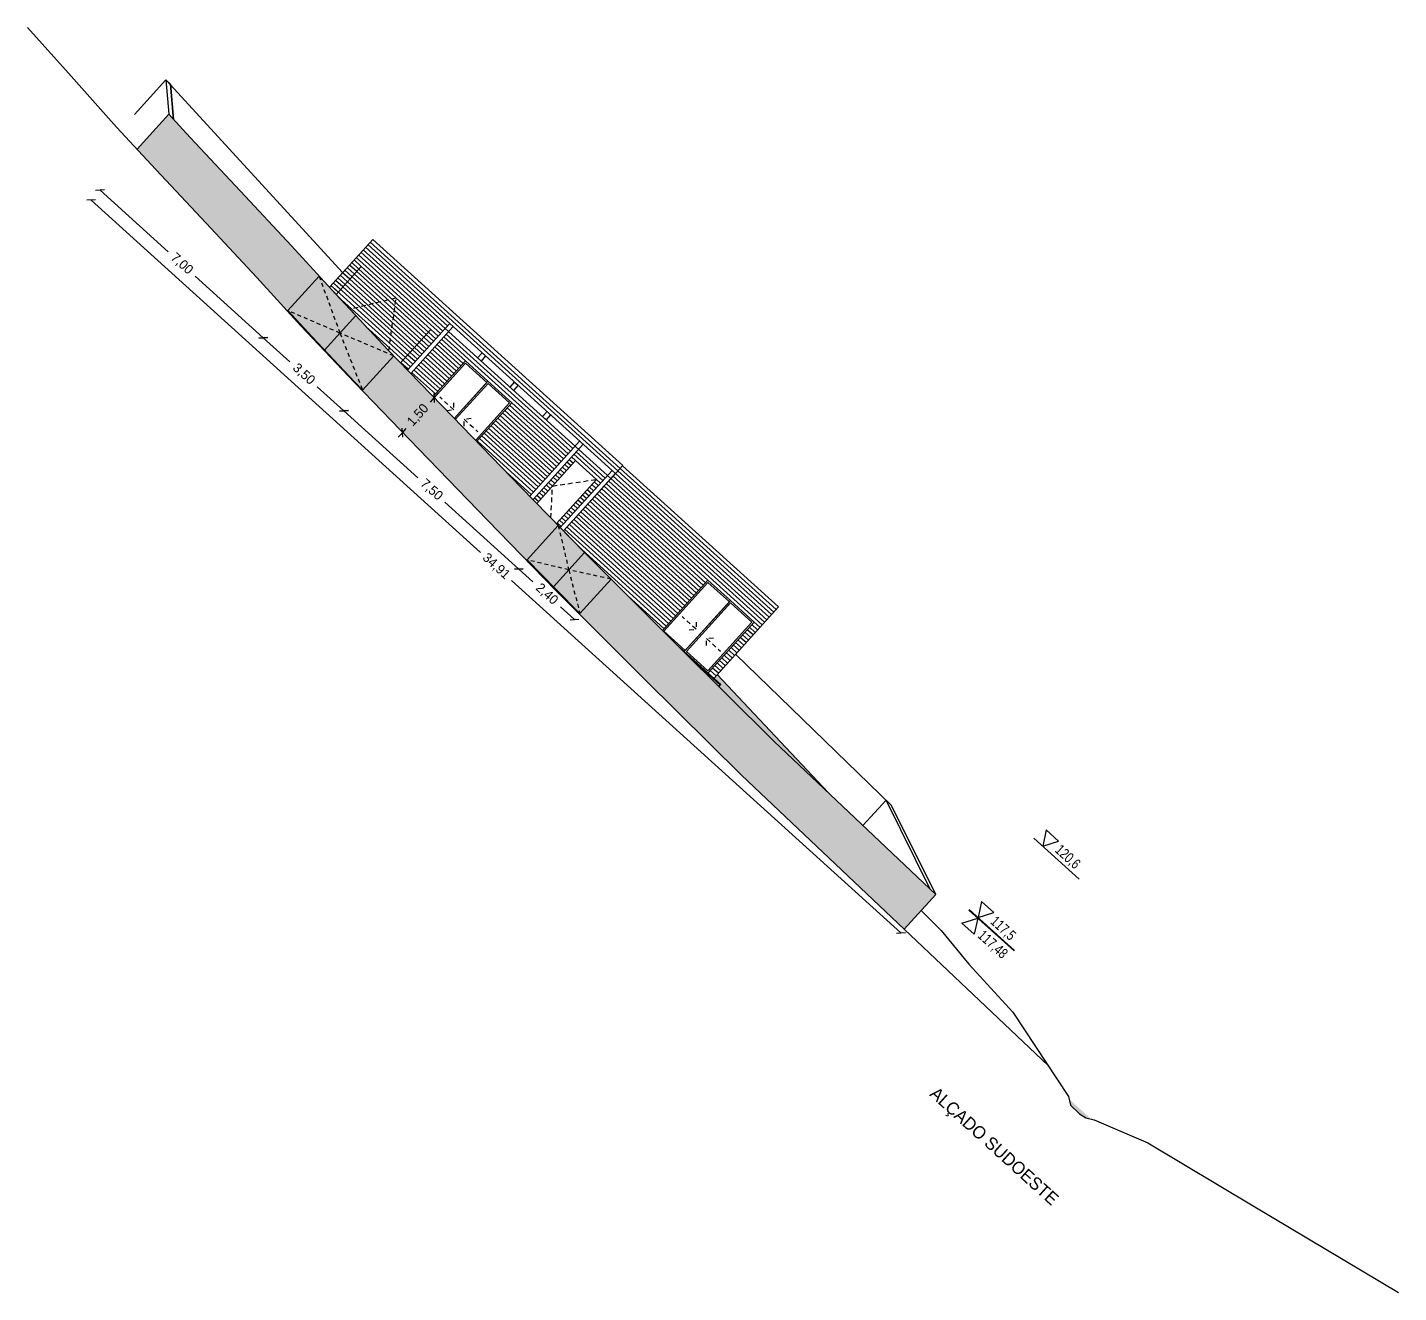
# Model space of a CAD drawing. Extents: x -85466713 to -87592, y -94413748 to -55832.
# Drawn here: x -87852.85 to -87809.02, y -65662.6 to -65622.16 of the extents above; entities that cross this region are included whole.
import ezdxf

# ---------------------------------------------------------------- set-up
doc = ezdxf.new("R2010")
doc.units = 0
doc.header["$MEASUREMENT"] = 0
doc.header["$PDMODE"] = 34
doc.header["$PDSIZE"] = 0.05
doc.linetypes.add('DASHED', pattern=[70, 50, -20])
doc.linetypes.add('HIDDEN', pattern=[0.375, 0.25, -0.125])
for name, color, linetype in [('0_PROP.aux', 6, 'Continuous'), ('0_PROP.aux.cotas', 30, 'Continuous'), ('0_pROP.aux.legenda', 7, 'Continuous'), ('0_PROP.corte', 10, 'Continuous'), ('0_PROP.vista1', 251, 'Continuous'), ('0_PROP.vista4', 140, 'Continuous'), ('0_PROP_vista2', 252, 'Continuous'), ('0_PROPfinal', 4, 'Continuous'), ('0_tramas piso0', 7, 'Continuous')]:
    doc.layers.add(name, color=color, linetype=linetype)
doc.styles.add('creativespace', font='GOTHIC.TTF')
doc.dimstyles.new('creativespace', dxfattribs={"dimtxt": 0.15, "dimasz": 0.05, "dimexe": 0.05, "dimexo": 0.05, "dimgap": 0.2, "dimtad": 0, "dimtoh": 1, "dimzin": 1, "dimtxsty": 'creativespace', "dimblk": 'OBLIQUE', "dimcen": 0, "dimclrd": 251, "dimclre": 256, "dimclrt": 30, "dimazin": 3, "dimtfac": 1, "dimtmove": 0, "dimatfit": 3, "dimldrblk": 'OBLIQUE', "dimfxl": 1, "dimlwd": -1, "dimlwe": -1, "dimarcsym": 0})

# ---------------------------------------------------------------- blocks, each defined once
blk = doc.blocks.new('_Oblique')
at = {"color": 0, "linetype": 'ByBlock', "lineweight": -2}
blk.add_line((-0.5, -0.5), (0.5, 0.5), dxfattribs=at)
blk = doc.blocks.new('*D239')
at = {"layer": '0_PROP.aux.cotas', "transparency": 16777216}
for p, q in [((-87839.897, -65633.97), (-87839.897, -65633.97)), ((-87840.901, -65635.08), (-87840.901, -65635.08))]:
    blk.add_line(p, q, dxfattribs=at)
at = {"layer": '0_PROP.aux.cotas', "color": 251, "transparency": 16777216}
for p, q in [((-87839.859, -65634.004), (-87839.725, -65633.855)), ((-87839.859, -65634.004), (-87839.98, -65634.137)), ((-87840.864, -65635.114), (-87840.998, -65635.262)), ((-87840.864, -65635.114), (-87840.743, -65634.98))]:
    blk.add_line(p, q, dxfattribs=at)
at = {"layer": 'DEFPOINTS', "color": 0, "transparency": 16777216}
for p in [(-87839.859, -65634.004), (-87840.864, -65635.114), (-87840.864, -65635.114)]:
    blk.add_point(p, dxfattribs=at)
at = {"layer": '0_PROP.aux.cotas', "color": 251, "transparency": 16777216, "xscale": 0.2, "yscale": 0.2, "zscale": 0.2}
for p, rotation in [((-87839.859, -65634.004), 227.856957847918), ((-87840.864, -65635.114), 47.85695784791795)]:
    blk.add_blockref('_Oblique', p, dxfattribs=dict(at, rotation=rotation))
at = {"layer": '0_PROP.aux.cotas', "color": 30, "transparency": 16777216, "insert": (-87840.362, -65634.559), "char_height": 0.3, "attachment_point": 5, "rotation": 47.857, "style": 'creativespace'}
blk.add_mtext('1,50', dxfattribs=at)
blk = doc.blocks.new('*D240')
at = {"layer": '0_PROP.aux.cotas', "color": 251, "transparency": 16777216}
for p, q in [((-87850.816, -65627.678), (-87838.367, -65638.944)), ((-87824.93, -65651.103), (-87837.379, -65639.837))]:
    blk.add_line(p, q, dxfattribs=at)
at = {"layer": '0_PROP.aux.cotas', "transparency": 16777216}
for p, q in [((-87850.782, -65627.641), (-87850.782, -65627.641)), ((-87824.897, -65651.066), (-87824.897, -65651.066))]:
    blk.add_line(p, q, dxfattribs=at)
at = {"layer": 'DEFPOINTS', "color": 0, "transparency": 16777216}
for p in [(-87850.816, -65627.678), (-87850.816, -65627.678), (-87824.93, -65651.103)]:
    blk.add_point(p, dxfattribs=at)
at = {"layer": '0_PROP.aux.cotas', "color": 251, "transparency": 16777216, "xscale": 0.2, "yscale": 0.2, "zscale": 0.2}
for p, rotation in [((-87850.816, -65627.678), 137.856957847918), ((-87824.93, -65651.103), 317.856957847918)]:
    blk.add_blockref('_Oblique', p, dxfattribs=dict(at, rotation=rotation))
at = {"layer": '0_PROP.aux.cotas', "color": 30, "transparency": 16777216, "insert": (-87837.873, -65639.391), "char_height": 0.3, "attachment_point": 5, "rotation": 317.857, "style": 'creativespace'}
blk.add_mtext('34,91', dxfattribs=at)
blk = doc.blocks.new('*D241')
at = {"layer": '0_PROP.aux.cotas', "transparency": 16777216}
for p, q in [((-87845.347, -65632.121), (-87845.347, -65632.121)), ((-87842.701, -65634.38), (-87842.701, -65634.38))]:
    blk.add_line(p, q, dxfattribs=at)
at = {"layer": '0_PROP.aux.cotas', "color": 251, "transparency": 16777216}
for p, q in [((-87845.314, -65632.083), (-87844.462, -65632.854)), ((-87842.734, -65634.417), (-87843.586, -65633.647))]:
    blk.add_line(p, q, dxfattribs=at)
at = {"layer": 'DEFPOINTS', "color": 0, "transparency": 16777216}
for p in [(-87845.314, -65632.083), (-87845.314, -65632.083), (-87842.734, -65634.417)]:
    blk.add_point(p, dxfattribs=at)
at = {"layer": '0_PROP.aux.cotas', "color": 251, "transparency": 16777216, "xscale": 0.2, "yscale": 0.2, "zscale": 0.2}
for p, rotation in [((-87845.314, -65632.083), 137.856957847918), ((-87842.734, -65634.417), 317.856957847918)]:
    blk.add_blockref('_Oblique', p, dxfattribs=dict(at, rotation=rotation))
at = {"layer": '0_PROP.aux.cotas', "color": 30, "transparency": 16777216, "insert": (-87844.024, -65633.25), "char_height": 0.3, "attachment_point": 5, "rotation": 317.857, "style": 'creativespace'}
blk.add_mtext('3,50', dxfattribs=at)
blk = doc.blocks.new('*D242')
at = {"layer": '0_PROP.aux.cotas', "color": 251, "transparency": 16777216}
for p, q in [((-87837.146, -65639.475), (-87836.695, -65639.883)), ((-87835.366, -65641.086), (-87835.817, -65640.678))]:
    blk.add_line(p, q, dxfattribs=at)
at = {"layer": '0_PROP.aux.cotas', "transparency": 16777216}
for p, q in [((-87837.112, -65639.438), (-87837.112, -65639.438)), ((-87835.332, -65641.049), (-87835.332, -65641.049))]:
    blk.add_line(p, q, dxfattribs=at)
at = {"layer": 'DEFPOINTS', "color": 0, "transparency": 16777216}
for p in [(-87837.146, -65639.475), (-87837.146, -65639.475), (-87835.366, -65641.086)]:
    blk.add_point(p, dxfattribs=at)
at = {"layer": '0_PROP.aux.cotas', "color": 251, "transparency": 16777216, "xscale": 0.2, "yscale": 0.2, "zscale": 0.2}
for p, rotation in [((-87837.146, -65639.475), 137.856957847918), ((-87835.366, -65641.086), 317.856957847918)]:
    blk.add_blockref('_Oblique', p, dxfattribs=dict(at, rotation=rotation))
at = {"layer": '0_PROP.aux.cotas', "color": 30, "transparency": 16777216, "insert": (-87836.256, -65640.28), "char_height": 0.3, "attachment_point": 5, "rotation": 317.857, "style": 'creativespace'}
blk.add_mtext('2,40', dxfattribs=at)
blk = doc.blocks.new('*D243')
at = {"layer": '0_PROP.aux.cotas', "color": 251, "transparency": 16777216}
for p, q in [((-87842.734, -65634.417), (-87840.373, -65636.555)), ((-87837.146, -65639.475), (-87839.508, -65637.338))]:
    blk.add_line(p, q, dxfattribs=at)
at = {"layer": '0_PROP.aux.cotas', "transparency": 16777216}
for p, q in [((-87842.701, -65634.38), (-87842.701, -65634.38)), ((-87837.112, -65639.438), (-87837.112, -65639.438))]:
    blk.add_line(p, q, dxfattribs=at)
at = {"layer": 'DEFPOINTS', "color": 0, "transparency": 16777216}
for p in [(-87842.734, -65634.417), (-87842.734, -65634.417), (-87837.146, -65639.475)]:
    blk.add_point(p, dxfattribs=at)
at = {"layer": '0_PROP.aux.cotas', "color": 251, "transparency": 16777216, "xscale": 0.2, "yscale": 0.2, "zscale": 0.2}
for p, rotation in [((-87842.734, -65634.417), 137.856957847918), ((-87837.146, -65639.475), 317.856957847918)]:
    blk.add_blockref('_Oblique', p, dxfattribs=dict(at, rotation=rotation))
at = {"layer": '0_PROP.aux.cotas', "color": 30, "transparency": 16777216, "insert": (-87839.94, -65636.946), "char_height": 0.3, "attachment_point": 5, "rotation": 317.857, "style": 'creativespace'}
blk.add_mtext('7,50', dxfattribs=at)
blk = doc.blocks.new('*D244')
at = {"layer": '0_PROP.aux.cotas', "color": 251, "transparency": 16777216}
for p, q in [((-87850.53, -65627.363), (-87848.355, -65629.332)), ((-87845.314, -65632.083), (-87847.489, -65630.114))]:
    blk.add_line(p, q, dxfattribs=at)
at = {"layer": '0_PROP.aux.cotas', "transparency": 16777216}
for p, q in [((-87850.497, -65627.326), (-87850.497, -65627.326)), ((-87845.28, -65632.046), (-87845.28, -65632.046))]:
    blk.add_line(p, q, dxfattribs=at)
at = {"layer": 'DEFPOINTS', "color": 0, "transparency": 16777216}
for p in [(-87850.53, -65627.363), (-87850.53, -65627.363), (-87845.314, -65632.083)]:
    blk.add_point(p, dxfattribs=at)
at = {"layer": '0_PROP.aux.cotas', "color": 251, "transparency": 16777216, "xscale": 0.2, "yscale": 0.2, "zscale": 0.2}
for p, rotation in [((-87850.53, -65627.363), 137.856957847918), ((-87845.314, -65632.083), 317.856957847918)]:
    blk.add_blockref('_Oblique', p, dxfattribs=dict(at, rotation=rotation))
at = {"layer": '0_PROP.aux.cotas', "color": 30, "transparency": 16777216, "insert": (-87847.922, -65629.723), "char_height": 0.3, "attachment_point": 5, "rotation": 317.857, "style": 'creativespace'}
blk.add_mtext('7,00', dxfattribs=at)

msp = doc.modelspace()

# ---------------------------------------------------------------- hatches: boundary and pattern name
at = {"layer": '0_PROP.corte', "linetype": 'Continuous', "true_color": 0x636466}
h = msp.add_hatch(color=251, dxfattribs=at)
h.dxf.hatch_style = 1
h.paths.add_polyline_path([(-87819.555, -65656.416), (-87819.511, -65656.608), (-87819.228, -65656.892), (-87819.017, -65657.014), (-87818.853, -65657.052)])
at = {"layer": '0_PROPfinal', "linetype": 'Continuous', "true_color": 0x939598, "transparency": 33554513}
h = msp.add_hatch(color=252, dxfattribs=at)
h.dxf.hatch_style = 1
h.paths.add_polyline_path([(-87846.041, -65627.397), (-87847.647, -65625.674), (-87848.335, -65624.936), (-87849.345, -65626.053), (-87848.744, -65626.697), (-87847.138, -65628.42), (-87845.516, -65630.158), (-87844.541, -65631.227), (-87844.526, -65631.213), (-87843.529, -65630.111), (-87844.413, -65629.141)])
h.paths.add_polyline_path([(-87832.082, -65641.909), (-87832.08, -65641.911), (-87834.198, -65639.795), (-87835.205, -65640.909), (-87833.114, -65642.999), (-87830.023, -65646.066), (-87824.826, -65650.988), (-87823.82, -65649.876), (-87828.979, -65644.989)])
at = {"layer": '0_PROPfinal', "linetype": 'Continuous', "true_color": 0x939598, "transparency": 33554623}
h = msp.add_hatch(color=252, dxfattribs=at)
h.dxf.hatch_style = 1
h.paths.add_polyline_path([(-87842.863, -65631.931), (-87842.139, -65633.759), (-87841.143, -65632.659)])
h.paths.add_polyline_path([(-87842.358, -65631.373), (-87842.863, -65631.931), (-87841.143, -65632.659), (-87841.316, -65632.48)])
h.paths.add_polyline_path([(-87842.358, -65631.373), (-87843.01, -65630.68), (-87843.529, -65630.111), (-87842.863, -65631.931)])
h.paths.add_polyline_path([(-87843.529, -65630.111), (-87844.526, -65631.213), (-87842.863, -65631.931)])
h.paths.add_polyline_path([(-87844.526, -65631.213), (-87843.354, -65632.474), (-87842.863, -65631.931)])
h.paths.add_polyline_path([(-87842.863, -65631.931), (-87843.354, -65632.474), (-87842.387, -65633.501), (-87842.139, -65633.759)])
at = {"layer": '0_PROPfinal', "linetype": 'Continuous', "true_color": 0x939598, "transparency": 33554513}
h = msp.add_hatch(color=252, dxfattribs=at)
h.dxf.hatch_style = 1
h.paths.add_polyline_path([(-87839.268, -65634.602), (-87841.143, -65632.659), (-87842.152, -65633.774), (-87840.345, -65635.646), (-87838.144, -65637.908), (-87836.894, -65639.194), (-87836.879, -65639.18), (-87835.884, -65638.081), (-87837.068, -65636.862)])
at = {"layer": '0_PROPfinal', "linetype": 'Continuous', "true_color": 0x939598, "transparency": 33554623}
h = msp.add_hatch(color=252, dxfattribs=at)
h.dxf.hatch_style = 1
h.paths.add_polyline_path([(-87834.198, -65639.795), (-87835.55, -65639.5), (-87835.192, -65640.894)])
h.paths.add_polyline_path([(-87834.901, -65639.092), (-87835.046, -65638.943), (-87835.55, -65639.5), (-87834.198, -65639.795)])
h.paths.add_polyline_path([(-87835.046, -65638.943), (-87835.884, -65638.081), (-87835.55, -65639.5)])
h.paths.add_polyline_path([(-87835.884, -65638.081), (-87836.879, -65639.18), (-87835.55, -65639.5)])
h.paths.add_polyline_path([(-87835.55, -65639.5), (-87836.879, -65639.18), (-87836.041, -65640.043)])
h.paths.add_polyline_path([(-87835.55, -65639.5), (-87836.041, -65640.043), (-87835.192, -65640.894)])
at = {"layer": '0_tramas piso0', "transparency": 33554536}
h = msp.add_hatch(color=55, dxfattribs=at)
h.dxf.hatch_style = 1
h.paths.add_polyline_path([(-87830.749, -65643.232), (-87828.979, -65644.989), (-87827.259, -65646.618), (-87830.802, -65642.843), (-87830.914, -65642.967), (-87830.692, -65643.168)])
h.paths.add_polyline_path([(-87824.089, -65650.577), (-87826.359, -65648.269), (-87830.425, -65644.135), (-87830.599, -65643.96)])

# ---------------------------------------------------------------- linework, layer by layer
at = {"layer": '0_PROP.aux', "color": 18, "linetype": 'DASHED', "ltscale": 0.003, "true_color": 0x000000}
for points in [[(-87841.302, -65632.503), (-87841.069, -65630.81), (-87842.545, -65631.174)], [(-87839.447, -65634.401), (-87839.227, -65634.382), (-87839.67, -65633.981)], [(-87839.23, -65634.161), (-87839.227, -65634.382), (-87839.67, -65633.981)], [(-87838.673, -65634.665), (-87838.893, -65634.684), (-87838.45, -65635.085)], [(-87838.89, -65634.905), (-87838.893, -65634.684), (-87838.45, -65635.085)], [(-87836.119, -65637.839), (-87836.068, -65636.819), (-87834.663, -65636.607)], [(-87831.481, -65641.174), (-87831.478, -65641.395), (-87831.921, -65640.994)], [(-87831.698, -65641.414), (-87831.478, -65641.395), (-87831.921, -65640.994)], [(-87830.924, -65641.678), (-87831.144, -65641.697), (-87830.701, -65642.098)], [(-87831.141, -65641.918), (-87831.144, -65641.697), (-87830.701, -65642.098)]]:
    msp.add_lwpolyline(points, dxfattribs=at)
at = {"layer": '0_PROP.aux.cotas', "linetype": 'Continuous'}
for p, q in [((-87819.233, -65649.383), (-87820.678, -65648.076)), ((-87821.314, -65651.682), (-87822.758, -65650.374)), ((-87821.3, -65651.667), (-87822.745, -65650.359))]:
    msp.add_line(p, q, dxfattribs=at)
for points in [[(-87820.284, -65647.813), (-87820.396, -65648.331), (-87819.891, -65648.169), (-87820.284, -65647.813)], [(-87822.351, -65650.097), (-87822.462, -65650.615), (-87821.958, -65650.453), (-87822.351, -65650.097)], [(-87822.98, -65650.792), (-87822.476, -65650.63), (-87822.587, -65651.148), (-87822.98, -65650.792)]]:
    msp.add_lwpolyline(points, dxfattribs=at)
at = {"layer": '0_PROP.corte', "color": 240, "linetype": 'Continuous', "true_color": 0xed1f24}
for points in [[(-87848.181, -65625.101), (-87848.275, -65623.97), (-87848.426, -65623.833), (-87849.433, -65624.945), (-87849.433, -65624.945)], [(-87823.646, -65651.027), (-87824.279, -65650.384)], [(-87823.646, -65651.027), (-87822.758, -65652.101), (-87821.359, -65653.637)], [(-87821.359, -65653.637), (-87821.359, -65653.637), (-87819.575, -65656.33), (-87819.511, -65656.608), (-87819.228, -65656.892), (-87819.017, -65657.014), (-87818.752, -65657.075), (-87817.035, -65657.819)], [(-87817.035, -65657.819), (-87813.67, -65659.827)], [(-87813.67, -65659.827), (-87809.024, -65662.601)]]:
    msp.add_lwpolyline(points, dxfattribs=at)
at = {"layer": '0_PROP.vista1', "linetype": 'Continuous'}
for p, q in [((-87841.97, -65629.104), (-87833.978, -65636.337)), ((-87841.897, -65629.023), (-87833.904, -65636.255)), ((-87833.824, -65636.167), (-87841.816, -65628.934)), ((-87842.339, -65629.512), (-87839.649, -65631.947)), ((-87842.266, -65629.431), (-87839.575, -65631.865)), ((-87842.192, -65629.349), (-87839.502, -65631.783)), ((-87839.501, -65631.784), (-87839.355, -65631.62)), ((-87839.355, -65631.619), (-87834.052, -65636.419)), ((-87839.686, -65632.21), (-87838.926, -65632.898)), ((-87839.612, -65632.129), (-87838.852, -65632.816)), ((-87835.495, -65635.706), (-87839.538, -65632.047)), ((-87839.464, -65631.966), (-87835.422, -65635.624)), ((-87840.055, -65632.618), (-87839.295, -65633.306)), ((-87839.981, -65632.537), (-87839.221, -65633.224)), ((-87839.907, -65632.455), (-87839.147, -65633.142)), ((-87839.833, -65632.373), (-87839.074, -65633.061)), ((-87839.759, -65632.292), (-87839, -65632.979)), ((-87840.424, -65633.026), (-87839.664, -65633.713)), ((-87840.35, -65632.944), (-87839.59, -65633.632)), ((-87840.276, -65632.863), (-87839.517, -65633.55)), ((-87840.202, -65632.781), (-87839.443, -65633.469)), ((-87840.128, -65632.7), (-87839.369, -65633.387)), ((-87840.571, -65633.189), (-87839.812, -65633.876)), ((-87840.498, -65633.108), (-87839.738, -65633.795)), ((-87839.918, -65633.929), (-87839.886, -65633.958)), ((-87837.594, -65634.4), (-87835.791, -65636.032)), ((-87837.52, -65634.318), (-87835.717, -65635.95)), ((-87837.446, -65634.237), (-87835.643, -65635.869)), ((-87837.373, -65634.155), (-87835.569, -65635.787)), ((-87837.963, -65634.808), (-87836.16, -65636.44)), ((-87837.889, -65634.726), (-87836.086, -65636.358)), ((-87837.815, -65634.645), (-87836.012, -65636.276)), ((-87837.742, -65634.563), (-87835.938, -65636.195)), ((-87837.668, -65634.481), (-87835.864, -65636.113)), ((-87838.406, -65635.297), (-87836.603, -65636.929)), ((-87838.332, -65635.215), (-87836.529, -65636.847)), ((-87838.258, -65635.134), (-87836.455, -65636.766)), ((-87838.184, -65635.052), (-87836.381, -65636.684)), ((-87838.111, -65634.971), (-87836.307, -65636.603)), ((-87838.037, -65634.889), (-87836.233, -65636.521)), ((-87838.48, -65635.379), (-87836.676, -65637.011)), ((-87835.31, -65635.725), (-87834.384, -65636.563)), ((-87835.679, -65636.132), (-87835.55, -65636.25)), ((-87835.606, -65636.051), (-87835.476, -65636.168)), ((-87835.532, -65635.969), (-87835.402, -65636.086)), ((-87835.458, -65635.888), (-87835.329, -65636.005)), ((-87834.458, -65636.644), (-87835.384, -65635.806)), ((-87833.83, -65636.174), (-87828.847, -65640.683)), ((-87837.542, -65636.375), (-87836.75, -65637.092)), ((-87836.048, -65636.54), (-87835.919, -65636.657)), ((-87835.975, -65636.459), (-87835.845, -65636.576)), ((-87835.901, -65636.377), (-87835.771, -65636.494)), ((-87835.827, -65636.296), (-87835.698, -65636.413)), ((-87835.753, -65636.214), (-87835.624, -65636.331)), ((-87834.663, -65636.607), (-87834.532, -65636.726)), ((-87834.199, -65636.582), (-87829.216, -65641.091)), ((-87834.198, -65636.583), (-87834.052, -65636.418)), ((-87834.125, -65636.5), (-87829.143, -65641.009)), ((-87834.052, -65636.419), (-87829.069, -65640.928)), ((-87833.978, -65636.337), (-87828.995, -65640.846)), ((-87833.904, -65636.255), (-87828.921, -65640.765)), ((-87833.904, -65636.255), (-87828.921, -65640.765)), ((-87836.491, -65637.03), (-87836.362, -65637.147)), ((-87836.418, -65636.948), (-87836.288, -65637.065)), ((-87836.344, -65636.866), (-87836.214, -65636.984)), ((-87836.27, -65636.785), (-87836.141, -65636.902)), ((-87836.196, -65636.703), (-87836.067, -65636.82)), ((-87836.122, -65636.622), (-87835.993, -65636.739)), ((-87835.032, -65637.015), (-87834.901, -65637.134)), ((-87834.958, -65636.933), (-87834.827, -65637.052)), ((-87834.884, -65636.852), (-87834.753, -65636.97)), ((-87834.811, -65636.77), (-87834.68, -65636.889)), ((-87834.737, -65636.689), (-87834.606, -65636.807)), ((-87831.251, -65639.992), (-87834.568, -65636.99)), ((-87831.177, -65639.91), (-87834.495, -65636.908)), ((-87831.103, -65639.829), (-87834.421, -65636.826)), ((-87834.347, -65636.745), (-87829.364, -65641.254)), ((-87834.347, -65636.745), (-87829.364, -65641.254)), ((-87834.273, -65636.663), (-87829.29, -65641.172)), ((-87836.639, -65637.193), (-87836.51, -65637.31)), ((-87836.565, -65637.111), (-87836.436, -65637.228)), ((-87835.401, -65637.423), (-87835.27, -65637.541)), ((-87835.327, -65637.341), (-87835.196, -65637.46)), ((-87835.254, -65637.26), (-87835.122, -65637.378)), ((-87835.18, -65637.178), (-87835.049, -65637.297)), ((-87835.106, -65637.096), (-87834.975, -65637.215)), ((-87831.693, -65640.481), (-87835.011, -65637.479)), ((-87831.62, -65640.4), (-87834.937, -65637.397)), ((-87831.546, -65640.318), (-87834.864, -65637.316)), ((-87831.472, -65640.237), (-87834.79, -65637.234)), ((-87831.398, -65640.155), (-87834.716, -65637.153)), ((-87831.324, -65640.073), (-87834.642, -65637.071)), ((-87835.844, -65637.912), (-87835.713, -65638.031)), ((-87835.77, -65637.831), (-87835.639, -65637.949)), ((-87835.696, -65637.749), (-87835.565, -65637.868)), ((-87835.623, -65637.667), (-87835.491, -65637.786)), ((-87835.549, -65637.586), (-87835.418, -65637.705)), ((-87835.475, -65637.504), (-87835.344, -65637.623)), ((-87832.062, -65640.889), (-87835.38, -65637.887)), ((-87831.989, -65640.808), (-87835.306, -65637.805)), ((-87831.915, -65640.726), (-87835.233, -65637.724)), ((-87831.841, -65640.644), (-87835.159, -65637.642)), ((-87831.767, -65640.563), (-87835.085, -65637.56)), ((-87835.918, -65637.994), (-87835.787, -65638.112)), ((-87832.358, -65641.215), (-87835.675, -65638.213)), ((-87832.284, -65641.134), (-87835.602, -65638.131)), ((-87832.21, -65641.052), (-87835.528, -65638.05)), ((-87832.136, -65640.971), (-87835.454, -65637.968)), ((-87832.431, -65641.297), (-87835.144, -65638.842)), ((-87832.505, -65641.378), (-87833.65, -65640.342)), ((-87829.659, -65641.58), (-87829.845, -65641.413)), ((-87829.585, -65641.499), (-87829.771, -65641.331)), ((-87829.512, -65641.417), (-87829.697, -65641.249)), ((-87829.438, -65641.336), (-87829.623, -65641.168)), ((-87830.028, -65641.988), (-87830.214, -65641.82)), ((-87829.955, -65641.906), (-87830.14, -65641.739)), ((-87829.881, -65641.825), (-87830.066, -65641.657)), ((-87829.807, -65641.743), (-87829.992, -65641.576)), ((-87829.733, -65641.662), (-87829.918, -65641.494)), ((-87830.692, -65643.168), (-87832.08, -65641.911)), ((-87830.705, -65643.183), (-87831.773, -65642.216)), ((-87830.471, -65642.477), (-87830.657, -65642.31)), ((-87830.397, -65642.396), (-87830.583, -65642.228)), ((-87830.324, -65642.314), (-87830.509, -65642.147)), ((-87830.25, -65642.233), (-87830.435, -65642.065)), ((-87830.176, -65642.151), (-87830.361, -65641.983)), ((-87830.102, -65642.07), (-87830.288, -65641.902)), ((-87830.84, -65642.885), (-87831.026, -65642.717)), ((-87830.766, -65642.804), (-87830.952, -65642.636)), ((-87830.693, -65642.722), (-87830.878, -65642.554)), ((-87830.619, -65642.641), (-87830.804, -65642.473)), ((-87830.545, -65642.559), (-87830.73, -65642.391)), ((-87830.705, -65643.183), (-87830.692, -65643.168))]:
    msp.add_line(p, q, dxfattribs=at)
for points in [[(-87839.502, -65631.783), (-87840.705, -65633.113)], [(-87839.243, -65631.721), (-87840.601, -65633.221)], [(-87839.501, -65631.784), (-87834.199, -65636.582)], [(-87839.888, -65633.96), (-87838.852, -65632.816), (-87838.131, -65633.469)], [(-87839.21, -65634.662), (-87838.164, -65633.506), (-87838.849, -65632.887), (-87839.853, -65633.996)], [(-87838.131, -65633.469), (-87839.21, -65634.662)], [(-87839.21, -65634.662), (-87838.131, -65633.469), (-87837.373, -65634.155)], [(-87839.175, -65634.697), (-87838.127, -65633.54), (-87837.443, -65634.159), (-87838.53, -65635.36)], [(-87837.373, -65634.155), (-87838.495, -65635.396)], [(-87837.373, -65634.155), (-87837.373, -65634.155)], [(-87835.2, -65635.379), (-87836.796, -65637.143)], [(-87835.089, -65635.48), (-87836.691, -65637.25)], [(-87836.571, -65637.374), (-87835.33, -65636.003), (-87834.663, -65636.607), (-87835.942, -65638.021)], [(-87833.824, -65636.167), (-87835.714, -65638.256)], [(-87834.163, -65636.318), (-87835.819, -65638.148)], [(-87834.199, -65636.582), (-87835.714, -65638.256)], [(-87834.199, -65636.582), (-87835.714, -65638.256)], [(-87831.103, -65639.829), (-87832.557, -65641.435)], [(-87832.08, -65641.911), (-87831.858, -65642.113), (-87830.382, -65640.482), (-87831.103, -65639.829)], [(-87829.623, -65641.168), (-87831.099, -65642.799), (-87831.858, -65642.113), (-87830.382, -65640.482), (-87829.623, -65641.168)], [(-87828.841, -65640.676), (-87830.914, -65642.967)], [(-87830.72, -65643.17), (-87830.764, -65643.218)], [(-87830.692, -65643.168), (-87830.749, -65643.232)]]:
    msp.add_lwpolyline(points, dxfattribs=at)
for points in [[(-87838.315, -65632.561), (-87838.205, -65632.66), (-87838.353, -65632.823), (-87838.463, -65632.724)], [(-87837.278, -65633.499), (-87837.167, -65633.6), (-87837.314, -65633.763), (-87837.426, -65633.662)], [(-87836.24, -65634.439), (-87836.128, -65634.539), (-87836.276, -65634.703), (-87836.387, -65634.602)], [(-87830.415, -65640.519), (-87831.099, -65639.899), (-87832.508, -65641.457), (-87831.824, -65642.076)], [(-87830.378, -65640.552), (-87829.694, -65641.171), (-87831.103, -65642.728), (-87831.787, -65642.109)]]:
    msp.add_lwpolyline(points, close=True, dxfattribs=at)
at = {"layer": '0_PROP.vista4', "linetype": 'Continuous'}
for p, q in [((-87830.219, -65642.198), (-87825.235, -65647.027)), ((-87825.408, -65646.859), (-87826.145, -65647.673)), ((-87823.993, -65649.708), (-87825.408, -65646.859)), ((-87823.82, -65649.876), (-87825.235, -65647.027))]:
    msp.add_line(p, q, dxfattribs=at)
for points in [[(-87848.392, -65623.864), (-87842.777, -65629.996)], [(-87830.802, -65642.843), (-87827.259, -65646.618)]]:
    msp.add_lwpolyline(points, dxfattribs=at)
at = {"layer": '0_PROP_vista2', "linetype": 'Continuous'}
for p, q in [((-87842.181, -65629.804), (-87842.413, -65629.594)), ((-87842.339, -65629.512), (-87842.247, -65629.596)), ((-87842.118, -65629.267), (-87839.428, -65631.702)), ((-87842.044, -65629.186), (-87839.354, -65631.62)), ((-87842.55, -65630.212), (-87842.782, -65630.002)), ((-87842.476, -65630.13), (-87842.708, -65629.92)), ((-87842.402, -65630.049), (-87842.635, -65629.838)), ((-87842.328, -65629.967), (-87842.561, -65629.757)), ((-87842.255, -65629.886), (-87842.487, -65629.675)), ((-87839.871, -65632.191), (-87842.328, -65629.967)), ((-87839.797, -65632.11), (-87842.255, -65629.886)), ((-87842.919, -65630.62), (-87843.151, -65630.409)), ((-87843.104, -65630.452), (-87840.694, -65632.633)), ((-87842.845, -65630.538), (-87843.077, -65630.328)), ((-87843.03, -65630.37), (-87840.621, -65632.551)), ((-87842.771, -65630.457), (-87843.004, -65630.246)), ((-87842.697, -65630.375), (-87842.93, -65630.165)), ((-87842.624, -65630.293), (-87842.856, -65630.083)), ((-87842.771, -65630.457), (-87840.547, -65632.469)), ((-87840.24, -65632.599), (-87842.697, -65630.375)), ((-87840.166, -65632.518), (-87842.624, -65630.293)), ((-87840.092, -65632.436), (-87842.55, -65630.212)), ((-87840.018, -65632.354), (-87842.476, -65630.13)), ((-87839.944, -65632.273), (-87842.402, -65630.049)), ((-87842.92, -65630.767), (-87840.768, -65632.714)), ((-87840.609, -65633.007), (-87842.034, -65631.717)), ((-87839.723, -65632.028), (-87839.956, -65631.817)), ((-87840.461, -65632.844), (-87840.694, -65632.633)), ((-87840.387, -65632.762), (-87840.621, -65632.551)), ((-87840.314, -65632.681), (-87840.547, -65632.469)), ((-87840.683, -65633.088), (-87840.916, -65632.877)), ((-87840.535, -65632.925), (-87840.768, -65632.714))]:
    msp.add_line(p, q, dxfattribs=at)
for points in [[(-87841.816, -65628.934), (-87843.201, -65630.464)], [(-87842.181, -65629.804), (-87842.987, -65630.695)], [(-87839.956, -65631.817), (-87842.181, -65629.804)], [(-87842.991, -65630.7), (-87842.993, -65630.701)], [(-87839.956, -65631.817), (-87840.924, -65632.886)]]:
    msp.add_lwpolyline(points, dxfattribs=at)
at = {"layer": '0_PROPfinal', "linetype": 'Continuous'}
for p, q in [((-87848.335, -65624.936), (-87849.345, -65626.053)), ((-87844.526, -65631.213), (-87844.541, -65631.227)), ((-87842.139, -65633.759), (-87841.143, -65632.659)), ((-87842.139, -65633.759), (-87842.153, -65633.773)), ((-87836.879, -65639.18), (-87836.894, -65639.194)), ((-87835.192, -65640.894), (-87835.206, -65640.908)), ((-87824.826, -65650.988), (-87823.82, -65649.876))]:
    msp.add_line(p, q, dxfattribs=at)
for points in [[(-87820.227, -65655.345), (-87830.023, -65646.066), (-87833.114, -65642.999), (-87835.969, -65640.146), (-87838.144, -65637.908), (-87840.345, -65635.646), (-87842.402, -65633.515), (-87844.111, -65631.699), (-87845.516, -65630.158), (-87847.138, -65628.42), (-87848.744, -65626.697), (-87850.001, -65625.348), (-87851.541, -65623.626), (-87852.852, -65622.16)], [(-87848.426, -65623.833), (-87848.335, -65624.936)], [(-87848.275, -65623.97), (-87848.181, -65625.101)], [(-87823.82, -65649.876), (-87828.979, -65644.989), (-87832.056, -65641.936), (-87834.901, -65639.092), (-87837.068, -65636.862), (-87839.268, -65634.602), (-87841.316, -65632.48), (-87843.01, -65630.68), (-87844.413, -65629.141), (-87846.041, -65627.397), (-87847.647, -65625.674), (-87848.335, -65624.936)], [(-87844.526, -65631.213), (-87843.529, -65630.111), (-87842.358, -65631.373), (-87843.354, -65632.474), (-87844.526, -65631.213)], [(-87842.139, -65633.759), (-87842.387, -65633.501), (-87844.096, -65631.686), (-87844.526, -65631.213)], [(-87835.046, -65638.943), (-87836.041, -65640.043), (-87836.879, -65639.18), (-87835.884, -65638.081), (-87835.046, -65638.943)], [(-87835.192, -65640.894), (-87835.955, -65640.132), (-87836.879, -65639.18)], [(-87834.198, -65639.795), (-87835.046, -65638.943), (-87836.041, -65640.043), (-87835.192, -65640.894), (-87834.198, -65639.795)]]:
    msp.add_lwpolyline(points, dxfattribs=at)
at = {"layer": '0_PROPfinal', "linetype": 'HIDDEN', "ltscale": 0.5}
for points in [[(-87843.529, -65630.111), (-87842.863, -65631.931), (-87844.526, -65631.213)], [(-87841.143, -65632.659), (-87842.863, -65631.931), (-87842.139, -65633.759)], [(-87835.884, -65638.081), (-87835.55, -65639.5), (-87836.879, -65639.18)], [(-87834.198, -65639.795), (-87835.55, -65639.5), (-87835.192, -65640.894)]]:
    msp.add_lwpolyline(points, dxfattribs=at)

# ---------------------------------------------------------------- texts
at = {"layer": '0_PROP.aux.cotas', "linetype": 'Continuous', "style": 'creativespace', "width": 0.8}
for s, p in [('120,6', (-87820.031, -65648.492)), ('117,5', (-87822.098, -65650.776)), ('117,48', (-87822.502, -65651.222))]:
    msp.add_text(s, height=0.331, rotation=317.833, dxfattribs=at).set_placement(p)
at = {"layer": '0_pROP.aux.legenda', "insert": (-87823.771, -65655.993), "char_height": 0.4, "width": 7.19607, "attachment_point": 1, "rotation": 317.857, "style": 'creativespace'}
msp.add_mtext('ALÇADO SUDOESTE', dxfattribs=at)

# ---------------------------------------------------------------- dimensions: what is measured, and where the dimension line sits
at = {"layer": '0_PROP.aux.cotas'}
for base, p1, p2, text, picture, middle in [((-87850.53, -65627.363), (-87845.314, -65632.083), (-87850.53, -65627.363), '7,00', '*D244', (-87847.922, -65629.723)), ((-87845.314, -65632.083), (-87842.734, -65634.417), (-87845.314, -65632.083), '3,50', '*D241', (-87844.024, -65633.25)), ((-87842.734, -65634.417), (-87837.146, -65639.475), (-87842.734, -65634.417), '7,50', '*D243', (-87839.94, -65636.946))]:
    dim = msp.add_linear_dim(base=base, p1=p1, p2=p2, angle=317.857, text=text, dimstyle='creativespace', override={"dimtxt": 0.3, "dimasz": 0.2}, dxfattribs=at)
    dim.commit()
    dim.dimension.update_dxf_attribs({"geometry": picture, "text_midpoint": middle})
for base, p1, p2, angle, picture, middle in [((-87850.816, -65627.678), (-87824.93, -65651.103), (-87850.816, -65627.678), 317.857, '*D240', (-87837.873, -65639.391)), ((-87840.864, -65635.114), (-87839.859, -65634.004), (-87840.864, -65635.114), 47.857, '*D239', (-87840.362, -65634.559)), ((-87837.146, -65639.475), (-87835.366, -65641.086), (-87837.146, -65639.475), 317.857, '*D242', (-87836.256, -65640.28))]:
    dim = msp.add_linear_dim(base=base, p1=p1, p2=p2, angle=angle, dimstyle='creativespace', override={"dimtxt": 0.3, "dimasz": 0.2}, dxfattribs=at)
    dim.commit()
    dim.dimension.update_dxf_attribs({"geometry": picture, "text_midpoint": middle})

doc.saveas('drawing.dxf')
